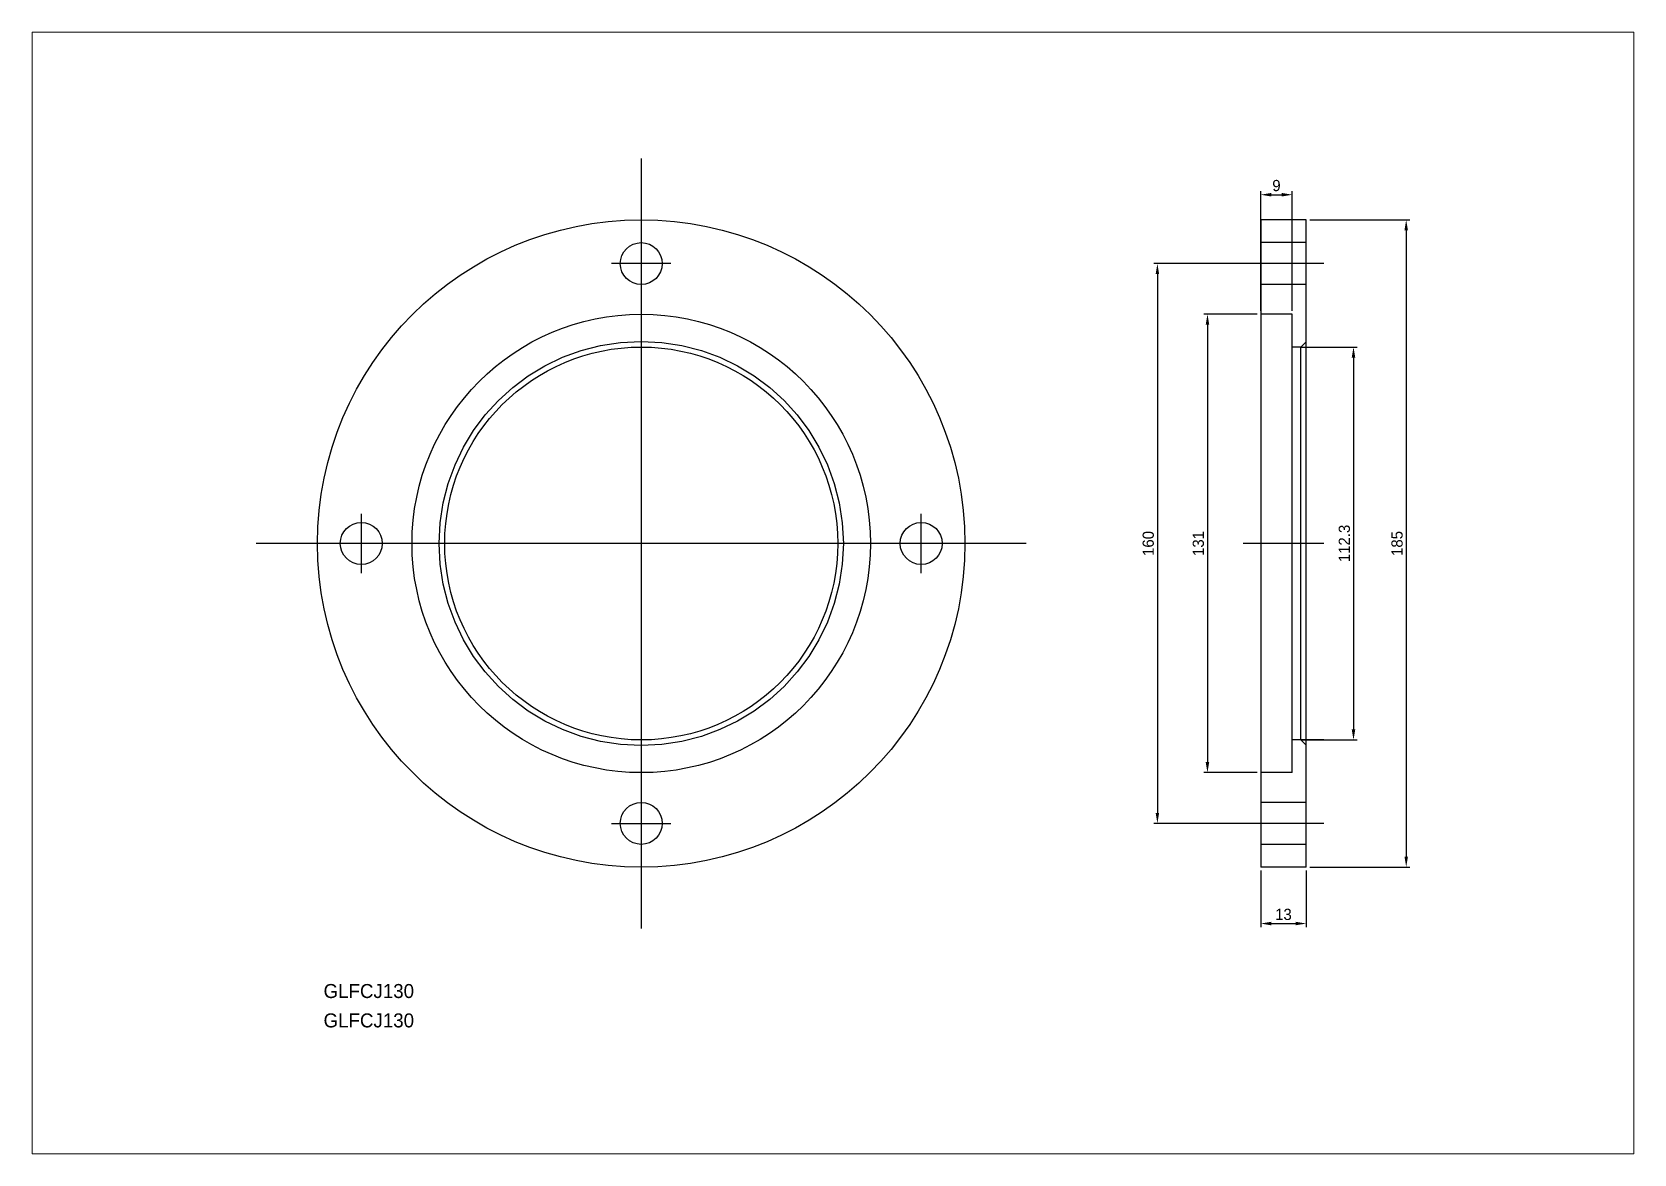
# Paper-space layout 'レイアウト1' of a CAD drawing. Extents: x 1.14 to 10.3, y 0.8 to 7.21.
# The model-space entities are those that its viewports show. They can reach past a viewport. Long polylines and large blocks are cut down to what shows.
import ezdxf

# ---------------------------------------------------------------- set-up
doc = ezdxf.new("R2010")
doc.units = 0
doc.header["$MEASUREMENT"] = 0
doc.linetypes.add('CENTER', pattern=[2, 1.25, -0.25, 0.25, -0.25])
doc.linetypes.add('DASHED', pattern=[0.75, 0.5, -0.25])
doc.layers.get('0').update_dxf_attribs({"linetype": 'CONTINUOUS'})
doc.layers.get('DEFPOINTS').update_dxf_attribs({"linetype": 'CONTINUOUS'})
doc.layers.add('CENTER', color=1, linetype='CENTER')
doc.layers.add('SIZE', color=7, linetype='CONTINUOUS')
doc.dimstyles.new('MISUMI', dxfattribs={"dimtxt": 3.2, "dimasz": 3, "dimexe": 1, "dimexo": 1, "dimgap": 1, "dimtad": 1, "dimdec": 4, "dimdsep": 46, "dimtxsty": 'STANDARD', "dimcen": 0, "dimadec": 0, "dimazin": 0, "dimtfac": 0.6, "dimtdec": 4, "dimtix": 1, "dimtmove": 2, "dimatfit": 3, "dimfxl": 1, "dimtvp": 1, "dimtolj": 1, "dimarcsym": 0})

# ---------------------------------------------------------------- blocks, each defined once
blk = doc.blocks.new('*D72')
at = {"layer": 'DEFPOINTS', "color": 0, "linetype": 'Continuous'}
for p in [(223.81, 174.22), (223.81, -10.78), (252.39, -10.78)]:
    blk.add_point(p, dxfattribs=at)
at = {"layer": 'SIZE', "color": 0, "linetype": 'Continuous', "lineweight": -2}
for p, q in [((224.81, 174.22), (253.39, 174.22)), ((252.39, 171.22), (252.39, -7.78)), ((224.81, -10.78), (253.39, -10.78))]:
    blk.add_line(p, q, dxfattribs=at)
at = {"layer": 'SIZE', "color": 0, "linetype": 'Continuous'}
for points in [[(251.89, 171.22), (252.89, 171.22), (252.39, 174.22)], [(251.89, -7.78), (252.89, -7.78), (252.39, -10.78)]]:
    blk.add_solid(points, dxfattribs=at)
at = {"layer": 'SIZE', "color": 0, "linetype": 'Continuous', "insert": (249.79, 81.72), "char_height": 3.2, "attachment_point": 5, "rotation": 90}
blk.add_mtext('\\A1;185', dxfattribs=at)
blk = doc.blocks.new('*D71')
at = {"layer": 'DEFPOINTS', "color": 0, "linetype": 'Continuous'}
for p in [(210.81, 147.22), (195.6, 16.22), (210.81, 16.22)]:
    blk.add_point(p, dxfattribs=at)
at = {"layer": 'SIZE', "color": 0, "linetype": 'Continuous', "lineweight": -2}
for p, q in [((209.81, 147.22), (194.6, 147.22)), ((195.6, 144.22), (195.6, 19.22)), ((209.81, 16.22), (194.6, 16.22))]:
    blk.add_line(p, q, dxfattribs=at)
at = {"layer": 'SIZE', "color": 0, "linetype": 'Continuous'}
for points in [[(195.1, 144.22), (196.1, 144.22), (195.6, 147.22)], [(195.1, 19.22), (196.1, 19.22), (195.6, 16.22)]]:
    blk.add_solid(points, dxfattribs=at)
at = {"layer": 'SIZE', "color": 0, "linetype": 'Continuous', "insert": (193, 81.72), "char_height": 3.2, "attachment_point": 5, "rotation": 90}
blk.add_mtext('\\A1;131', dxfattribs=at)
blk = doc.blocks.new('*D70')
at = {"layer": 'DEFPOINTS', "color": 0, "linetype": 'Continuous'}
for p in [(221.06, 137.87), (221.53, 25.57), (237.33, 25.57)]:
    blk.add_point(p, dxfattribs=at)
at = {"layer": 'SIZE', "color": 0, "linetype": 'Continuous', "lineweight": -2}
for p, q in [((222.06, 137.87), (238.33, 137.87)), ((237.33, 134.87), (237.33, 28.57)), ((222.53, 25.57), (238.33, 25.57))]:
    blk.add_line(p, q, dxfattribs=at)
at = {"layer": 'SIZE', "color": 0, "linetype": 'Continuous'}
for points in [[(236.83, 134.87), (237.83, 134.87), (237.33, 137.87)], [(236.83, 28.57), (237.83, 28.57), (237.33, 25.57)]]:
    blk.add_solid(points, dxfattribs=at)
at = {"layer": 'SIZE', "color": 0, "linetype": 'Continuous', "insert": (234.73, 81.72), "char_height": 3.2, "attachment_point": 5, "rotation": 90}
blk.add_mtext('\\A1;112.3', dxfattribs=at)
blk = doc.blocks.new('*D69')
at = {"layer": 'DEFPOINTS', "color": 0, "linetype": 'Continuous'}
for p in [(210.81, 161.72), (181.29, 1.72), (210.81, 1.72)]:
    blk.add_point(p, dxfattribs=at)
at = {"layer": 'SIZE', "color": 0, "linetype": 'Continuous', "lineweight": -2}
for p, q in [((209.81, 161.72), (180.29, 161.72)), ((181.29, 158.72), (181.29, 4.72)), ((209.81, 1.72), (180.29, 1.72))]:
    blk.add_line(p, q, dxfattribs=at)
at = {"layer": 'SIZE', "color": 0, "linetype": 'Continuous'}
for points in [[(180.79, 158.72), (181.79, 158.72), (181.29, 161.72)], [(180.79, 4.72), (181.79, 4.72), (181.29, 1.72)]]:
    blk.add_solid(points, dxfattribs=at)
at = {"layer": 'SIZE', "color": 0, "linetype": 'Continuous', "insert": (178.69, 81.72), "char_height": 3.2, "attachment_point": 5, "rotation": 90}
blk.add_mtext('\\A1;160', dxfattribs=at)
blk = doc.blocks.new('*D68')
at = {"layer": 'DEFPOINTS', "color": 0, "linetype": 'Continuous'}
for p in [(219.81, 181.4), (210.81, 147.22), (219.81, 147.22)]:
    blk.add_point(p, dxfattribs=at)
at = {"layer": 'SIZE', "color": 0, "linetype": 'Continuous', "lineweight": -2}
for p, q in [((210.81, 148.22), (210.81, 182.4)), ((213.81, 181.4), (216.81, 181.4)), ((219.81, 148.22), (219.81, 182.4))]:
    blk.add_line(p, q, dxfattribs=at)
at = {"layer": 'SIZE', "color": 0, "linetype": 'Continuous'}
for points in [[(213.81, 181.9), (213.81, 180.9), (210.81, 181.4)], [(216.81, 181.9), (216.81, 180.9), (219.81, 181.4)]]:
    blk.add_solid(points, dxfattribs=at)
at = {"layer": 'SIZE', "color": 0, "linetype": 'Continuous', "insert": (215.31, 184), "char_height": 3.2, "attachment_point": 5}
blk.add_mtext('\\A1;9', dxfattribs=at)
blk = doc.blocks.new('*D67')
at = {"layer": 'DEFPOINTS', "color": 0, "linetype": 'Continuous'}
for p in [(210.81, -10.78), (223.81, -10.78), (223.81, -26.91)]:
    blk.add_point(p, dxfattribs=at)
at = {"layer": 'SIZE', "color": 0, "linetype": 'Continuous', "lineweight": -2}
for p, q in [((210.81, -11.78), (210.81, -27.91)), ((223.81, -11.78), (223.81, -27.91)), ((213.81, -26.91), (220.81, -26.91))]:
    blk.add_line(p, q, dxfattribs=at)
at = {"layer": 'SIZE', "color": 0, "linetype": 'Continuous'}
for points in [[(213.81, -26.41), (213.81, -27.41), (210.81, -26.91)], [(220.81, -26.41), (220.81, -27.41), (223.81, -26.91)]]:
    blk.add_solid(points, dxfattribs=at)
at = {"layer": 'SIZE', "color": 0, "linetype": 'Continuous', "insert": (217.31, -24.31), "char_height": 3.2, "attachment_point": 5}
blk.add_mtext('\\A1;13', dxfattribs=at)

msp = doc.modelspace()

# ---------------------------------------------------------------- linework, layer by layer
at = {"color": 7, "linetype": 'Continuous'}
for p, q in [((223.81094, 174.22237), (210.81094, 174.22237)), ((210.81094, 174.22237), (210.81094, -10.77763)), ((223.81094, -10.77763), (223.81094, 174.22237)), ((223.81094, -10.77763), (210.81094, -10.77763))]:
    msp.add_line(p, q, dxfattribs=at)
at = {"color": 3, "linetype": 'DASHED'}
for p, q in [((223.81094, 167.72237), (210.81094, 167.72237)), ((223.81094, 155.72237), (210.81094, 155.72237)), ((219.81094, 147.22237), (210.81094, 147.22237)), ((219.81094, 16.22237), (219.81094, 147.22237)), ((223.81094, 139.37345), (222.31094, 137.87345)), ((222.31094, 25.57237), (222.31094, 137.87345)), ((223.81094, 24.07237), (222.31094, 25.57237)), ((219.81094, 16.22237), (210.81094, 16.22237)), ((223.81094, 7.72237), (210.81094, 7.72237)), ((223.81094, -4.27763), (210.81094, -4.27763))]:
    msp.add_line(p, q, dxfattribs=at)
at = {"color": 7, "linetype": 'Continuous'}
for centre, radius in [((33.80858, 81.72237), 92.5), ((33.80858, 161.72237), 6), ((33.80858, 81.72237), 65.5), ((33.80858, 81.72237), 56.15), ((-46.19142, 81.72237), 6), ((113.80858, 81.72237), 6), ((33.80858, 1.72237), 6)]:
    msp.add_circle(centre, radius, dxfattribs=at)
at = {"color": 3, "linetype": 'DASHED'}
msp.add_circle((33.80858, 81.72237), 57.75, dxfattribs=at)
at = {"layer": 'CENTER', "color": 1, "linetype": 'CENTER'}
for p, q in [((33.80858, 191.72237), (33.80858, -28.27763)), ((42.30858, 161.72237), (25.30858, 161.72237)), ((228.81094, 161.72237), (205.81094, 161.72237)), ((-46.19142, 90.22237), (-46.19142, 73.22237)), ((113.80858, 73.22237), (113.80858, 90.22237)), ((143.80858, 81.72237), (-76.19142, 81.72237)), ((228.81094, 81.72237), (205.81094, 81.72237)), ((25.30858, 1.72237), (42.30858, 1.72237)), ((228.81094, 1.72237), (205.81094, 1.72237))]:
    msp.add_line(p, q, dxfattribs=at)
at = {"layer": 'SIZE', "color": 3, "linetype": 'DASHED'}
for p, q in [((222.31094, 137.87237), (219.81094, 137.87237)), ((228.81094, 25.57237), (219.81094, 25.57237))]:
    msp.add_line(p, q, dxfattribs=at)

# ---------------------------------------------------------------- texts
at = {"color": 7, "linetype": 'Continuous'}
for p in [(-56.97589, -48.19436), (-56.97589, -56.59317)]:
    msp.add_text('GLFCJ130', height=4, dxfattribs=at).set_placement(p)

# ---------------------------------------------------------------- dimensions: what is measured, and where the dimension line sits
at = {"layer": 'SIZE', "color": 7, "linetype": 'Continuous'}
for base, p1, p2, picture, middle in [((219.81094, 181.39936), (210.81094, 147.22237), (219.81094, 147.22237), '*D68', (215.31094, 183.99936)), ((223.81094, -26.90825), (210.81094, -10.77763), (223.81094, -10.77763), '*D67', (217.31094, -24.30825))]:
    dim = msp.add_linear_dim(base=base, p1=p1, p2=p2, dimstyle='MISUMI', dxfattribs=at)
    dim.commit()
    dim.dimension.update_dxf_attribs({"geometry": picture, "text_midpoint": middle})
for base, p1, p2, picture, middle in [((252.39328, -10.77763), (223.81094, 174.22237), (223.81094, -10.77763), '*D72', (249.79328, 81.72237)), ((181.29322, 1.72237), (210.81094, 161.72237), (210.81094, 1.72237), '*D69', (178.69322, 81.72237)), ((195.59571, 16.22237), (210.81094, 147.22237), (210.81094, 16.22237), '*D71', (192.99571, 81.72237)), ((237.33267, 25.57237), (221.06094, 137.87237), (221.52556, 25.57237), '*D70', (234.73267, 81.72237))]:
    dim = msp.add_linear_dim(base=base, p1=p1, p2=p2, angle=90, dimstyle='MISUMI', dxfattribs=at)
    dim.commit()
    dim.dimension.update_dxf_attribs({"geometry": picture, "text_midpoint": middle})

psp = doc.layouts.new('レイアウト1')

# ---------------------------------------------------------------- viewports
at = {"layer": 'SIZE', "color": 7, "linetype": 'Continuous'}
psp.add_viewport(center=(5.7217, 4.0083), size=(9.1547, 6.413333), view_center_point=(88.60093, 67.5646), view_height=320.666653, dxfattribs=at)

doc.saveas('drawing.dxf')
